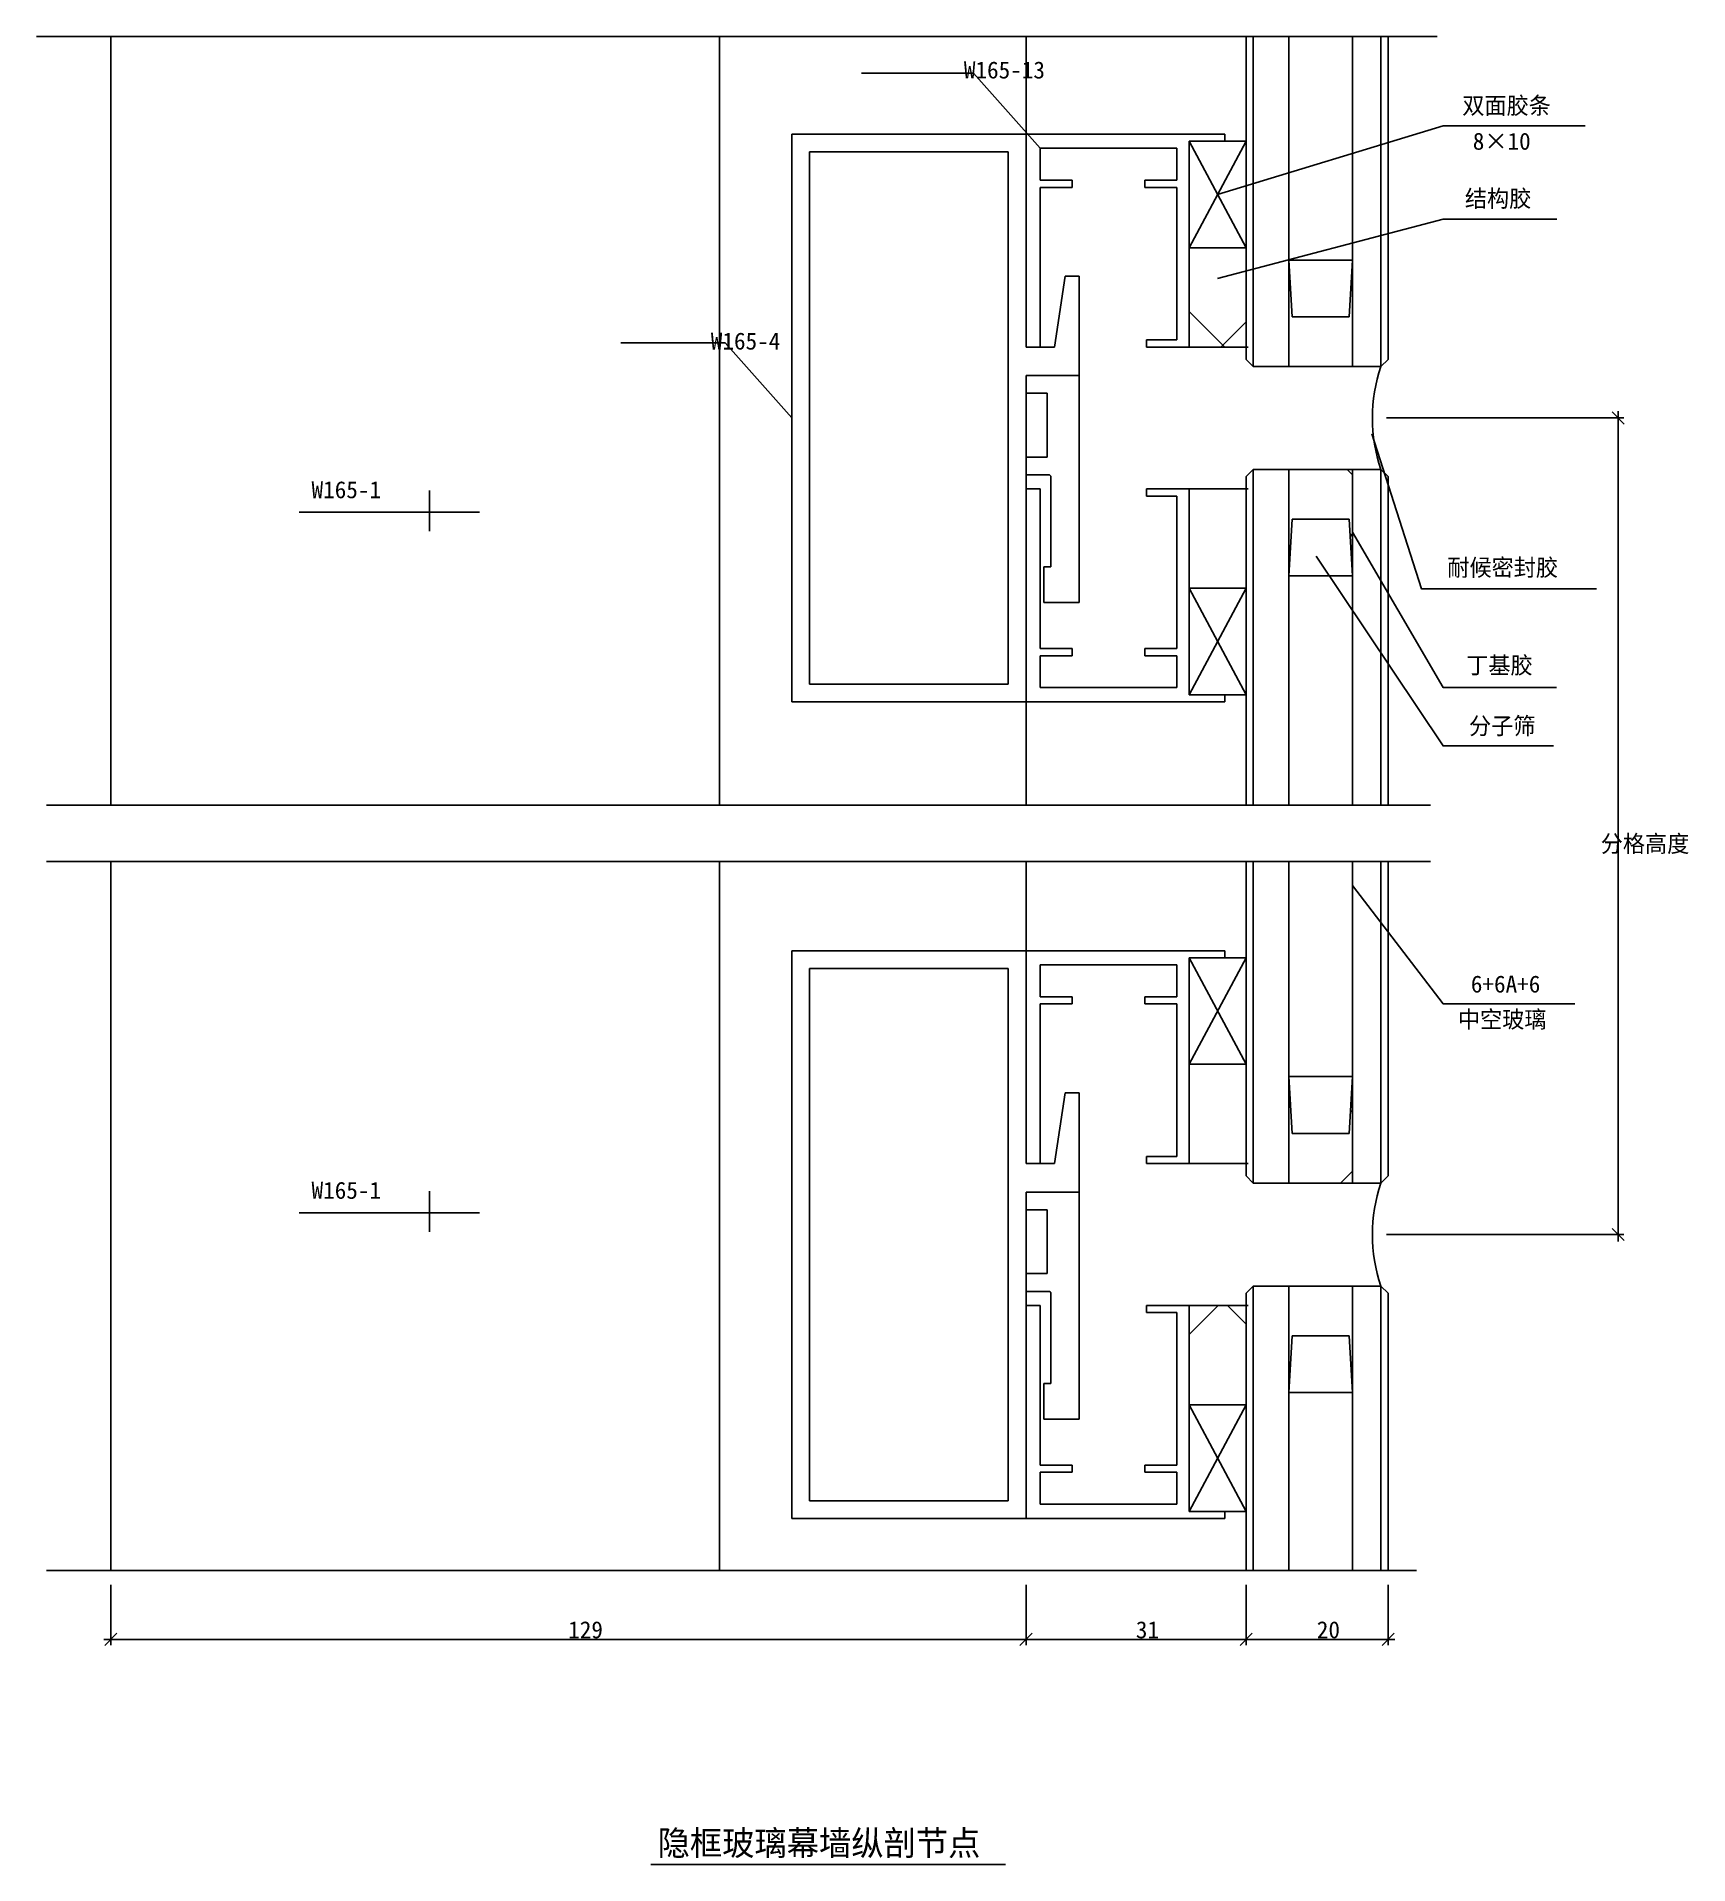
# Model space of a CAD drawing. Header units: metres. Extents: x 798 to 1031, y -147 to 111.
import ezdxf

# ---------------------------------------------------------------- set-up
doc = ezdxf.new("R2010")
doc.units = ezdxf.units.M
for name, color, linetype in [('002', 3, 'Continuous'), ('INHIGH', 3, 'Continuous'), ('MAIN', 2, 'Continuous'), ('ZAX1', 3, 'Continuous'), ('型材', 12, 'Continuous'), ('填充', 236, 'Continuous'), ('文字', 11, 'Continuous'), ('玻璃', 5, 'Continuous')]:
    doc.layers.add(name, color=color, linetype=linetype)

# ---------------------------------------------------------------- blocks, each defined once
blk = doc.blocks.new('_ARCHTICK')
blk.add_line((-0.57, 0), (0.57, 0))
at = {"color": 0, "linetype": 'ByBlock'}
blk.add_lwpolyline([(-0.5, -0.5), (0.5, 0.5)], dxfattribs=at)

msp = doc.modelspace()

# ---------------------------------------------------------------- hatches: boundary and pattern name
at = {"layer": 'INHIGH'}
h = msp.add_hatch(dxfattribs=at)
h.set_pattern_fill('ANSI37', scale=10)
h.paths.add_polyline_path([(960.66, 67.1), (968.95, 67.1), (968.69, 67.36), (968.69, 81.1), (960.66, 81.1)])
h = msp.add_hatch(dxfattribs=at)
h.set_pattern_fill('ANSI37', scale=10)
h.paths.add_polyline_path([(960.66, 47.1), (968.95, 47.1), (968.69, 46.84), (968.69, 33.1), (960.66, 33.1)])
h = msp.add_hatch(dxfattribs=at)
h.set_pattern_fill('ANSI37', scale=10)
h.paths.add_polyline_path([(960.66, -47.98), (968.95, -47.98), (968.69, -47.72), (968.69, -33.98), (960.66, -33.98)])
h = msp.add_hatch(dxfattribs=at)
h.set_pattern_fill('ANSI37', scale=10)
h.paths.add_polyline_path([(960.66, -67.98), (968.95, -67.98), (968.69, -68.24), (968.69, -81.98), (960.66, -81.98)])
at = {"layer": '填充'}
h = msp.add_hatch(dxfattribs=at)
h.set_pattern_fill('ANSI37', scale=10)
h.paths.add_polyline_path([(975.19, 71.36), (974.69, 79.36), (974.69, 64.36), (983.69, 64.36), (983.69, 79.36), (983.19, 71.36)])
h = msp.add_hatch(dxfattribs=at)
h.set_pattern_fill('ANSI37', scale=10)
h.paths.add_polyline_path([(975.19, 42.84), (974.69, 34.84), (974.69, 49.84), (983.69, 49.84), (983.69, 34.84), (983.19, 42.84)])
h = msp.add_hatch(dxfattribs=at)
h.set_pattern_fill('ANSI37', scale=10)
h.paths.add_polyline_path([(975.19, -43.72), (974.69, -35.72), (974.69, -50.72), (983.69, -50.72), (983.69, -35.72), (983.19, -43.72)])
h = msp.add_hatch(dxfattribs=at)
h.set_pattern_fill('ANSI37', scale=10)
h.paths.add_polyline_path([(975.19, -72.24), (974.69, -80.24), (974.69, -65.24), (983.69, -65.24), (983.69, -80.24), (983.19, -72.24)])
at = {"layer": '玻璃'}
h = msp.add_hatch(dxfattribs=at)
h.set_pattern_fill('HONEY', scale=10)
h.paths.add_polyline_path([(975.19, 71.36), (983.19, 71.36), (983.69, 79.36), (974.69, 79.36)])
h = msp.add_hatch(dxfattribs=at)
h.set_pattern_fill('HONEY', scale=10)
h.paths.add_polyline_path([(974.69, 34.84), (983.69, 34.84), (983.19, 42.84), (975.19, 42.84)])
h = msp.add_hatch(dxfattribs=at)
h.set_pattern_fill('HONEY', scale=10)
h.paths.add_polyline_path([(975.19, -43.72), (983.19, -43.72), (983.69, -35.72), (974.69, -35.72)])
h = msp.add_hatch(dxfattribs=at)
h.set_pattern_fill('HONEY', scale=10)
h.paths.add_polyline_path([(974.69, -80.24), (983.69, -80.24), (983.19, -72.24), (975.19, -72.24)])

# ---------------------------------------------------------------- linework, layer by layer
for p, q in [((937.66, 97.1), (965.66, 97.1)), ((937.66, 97.1), (937.66, 67.1)), ((960.66, 96.1), (965.66, 96.1)), ((960.66, 96.1), (960.66, 67.1)), ((965.66, 97.1), (965.66, 96.1)), ((939.66, 95.1), (939.66, 90.6)), ((939.66, 95.1), (958.91, 95.1)), ((958.91, 95.1), (958.91, 90.6)), ((939.66, 90.6), (944.16, 90.6)), ((944.16, 90.6), (944.16, 89.6)), ((954.41, 90.6), (958.91, 90.6)), ((954.41, 90.6), (954.41, 89.6)), ((939.66, 89.6), (939.66, 67.1)), ((939.66, 89.6), (944.16, 89.6)), ((954.41, 89.6), (958.91, 89.6)), ((958.91, 89.6), (958.91, 68.1)), ((939.66, 67.1), (937.66, 67.1)), ((958.91, 68.1), (954.66, 68.1)), ((954.66, 68.1), (954.66, 67.1)), ((960.66, 67.1), (954.66, 67.1)), ((945.16, 63.1), (937.66, 63.1)), ((937.66, 63.1), (937.66, 60.6)), ((945.16, 63.1), (945.16, 31.1)), ((937.66, 60.6), (940.66, 60.6)), ((940.66, 60.6), (940.66, 51.6)), ((940.66, 51.6), (937.66, 51.6)), ((937.66, 51.6), (937.66, 49.1)), ((937.66, 49.1), (940.86, 49.1)), ((939.66, 47.1), (937.66, 47.1)), ((937.66, 17.1), (937.66, 47.1)), ((939.66, 24.6), (939.66, 47.1)), ((941.16, 36.1), (941.16, 48.8)), ((954.66, 46.1), (954.66, 47.1)), ((960.66, 47.1), (954.66, 47.1)), ((960.66, 18.1), (960.66, 47.1)), ((958.91, 46.1), (954.66, 46.1)), ((958.91, 24.6), (958.91, 46.1)), ((940.16, 31.1), (940.16, 36.1)), ((940.16, 36.1), (941.16, 36.1)), ((945.16, 31.1), (940.16, 31.1)), ((939.66, 24.6), (944.16, 24.6)), ((939.66, 23.6), (944.16, 23.6)), ((939.66, 19.1), (939.66, 23.6)), ((944.16, 23.6), (944.16, 24.6)), ((954.41, 24.6), (958.91, 24.6)), ((954.41, 23.6), (954.41, 24.6)), ((954.41, 23.6), (958.91, 23.6)), ((958.91, 19.1), (958.91, 23.6)), ((939.66, 19.1), (958.91, 19.1)), ((960.66, 18.1), (965.66, 18.1)), ((965.66, 17.1), (965.66, 18.1)), ((937.66, 17.1), (965.66, 17.1)), ((937.66, -17.98), (965.66, -17.98)), ((937.66, -17.98), (937.66, -47.98)), ((965.66, -17.98), (965.66, -18.98)), ((939.66, -19.98), (939.66, -24.48)), ((939.66, -19.98), (958.91, -19.98)), ((958.91, -19.98), (958.91, -24.48)), ((960.66, -18.98), (965.66, -18.98)), ((960.66, -18.98), (960.66, -47.98)), ((939.66, -24.48), (944.16, -24.48)), ((939.66, -25.48), (939.66, -47.98)), ((939.66, -25.48), (944.16, -25.48)), ((944.16, -24.48), (944.16, -25.48)), ((954.41, -24.48), (958.91, -24.48)), ((954.41, -24.48), (954.41, -25.48)), ((954.41, -25.48), (958.91, -25.48)), ((958.91, -25.48), (958.91, -46.98)), ((939.66, -47.98), (937.66, -47.98)), ((958.91, -46.98), (954.66, -46.98)), ((954.66, -46.98), (954.66, -47.98)), ((960.66, -47.98), (954.66, -47.98)), ((945.16, -51.98), (937.66, -51.98)), ((937.66, -51.98), (937.66, -54.48)), ((945.16, -51.98), (945.16, -83.98)), ((937.66, -54.48), (940.66, -54.48)), ((940.66, -54.48), (940.66, -63.48)), ((940.66, -63.48), (937.66, -63.48)), ((937.66, -63.48), (937.66, -65.98)), ((937.66, -65.98), (940.86, -65.98)), ((941.16, -78.98), (941.16, -66.28)), ((939.66, -67.98), (937.66, -67.98)), ((937.66, -97.98), (937.66, -67.98)), ((939.66, -90.48), (939.66, -67.98)), ((954.66, -68.98), (954.66, -67.98)), ((960.66, -67.98), (954.66, -67.98)), ((958.91, -68.98), (954.66, -68.98)), ((958.91, -90.48), (958.91, -68.98)), ((960.66, -96.98), (960.66, -67.98)), ((940.16, -83.98), (940.16, -78.98)), ((940.16, -78.98), (941.16, -78.98)), ((945.16, -83.98), (940.16, -83.98)), ((939.66, -90.48), (944.16, -90.48)), ((939.66, -91.48), (944.16, -91.48)), ((939.66, -95.98), (939.66, -91.48)), ((944.16, -91.48), (944.16, -90.48)), ((954.41, -90.48), (958.91, -90.48)), ((954.41, -91.48), (954.41, -90.48)), ((954.41, -91.48), (958.91, -91.48)), ((958.91, -95.98), (958.91, -91.48)), ((939.66, -95.98), (958.91, -95.98)), ((960.66, -96.98), (965.66, -96.98)), ((965.66, -97.98), (965.66, -96.98)), ((937.66, -97.98), (965.66, -97.98)), ((884.78, -146.74), (934.79, -146.74))]:
    msp.add_line(p, q)
for centre in [(940.86, 48.8), (940.86, -66.28)]:
    msp.add_arc(centre, 0.3, 0, 90)
at = {"layer": '002'}
for p, q in [((974.69, 79.36), (975.19, 71.36)), ((983.69, 79.36), (983.19, 71.36)), ((975.19, 71.36), (983.19, 71.36)), ((974.69, 34.84), (975.19, 42.84)), ((975.19, 42.84), (983.19, 42.84)), ((983.69, 34.84), (983.19, 42.84)), ((974.69, -35.72), (975.19, -43.72)), ((983.69, -35.72), (983.19, -43.72)), ((975.19, -43.72), (983.19, -43.72)), ((974.69, -80.24), (975.19, -72.24)), ((975.19, -72.24), (983.19, -72.24)), ((983.69, -80.24), (983.19, -72.24))]:
    msp.add_line(p, q, dxfattribs=at)
at = {"layer": 'INHIGH'}
for p, q in [((798.19, 110.85), (995.62, 110.85)), ((960.66, 96.1), (968.69, 96.1)), ((968.69, 81.1), (960.66, 96.1)), ((960.66, 81.1), (968.69, 96.1)), ((960.66, 67.1), (968.95, 67.1)), ((960.66, 47.1), (968.95, 47.1)), ((960.66, 33.1), (968.69, 18.1)), ((968.69, 33.1), (960.66, 18.1)), ((799.57, 2.54), (994.68, 2.54)), ((799.57, -5.41), (994.68, -5.41)), ((960.66, -33.98), (968.69, -18.98)), ((968.69, -33.98), (960.66, -18.98)), ((960.66, -47.98), (968.95, -47.98)), ((960.66, -67.98), (968.95, -67.98)), ((968.69, -81.98), (960.66, -96.98)), ((960.66, -81.98), (968.69, -96.98)), ((799.57, -105.33), (992.71, -105.33))]:
    msp.add_line(p, q, dxfattribs=at)
at = {"layer": 'MAIN'}
for p, q in [((904.66, 97.1), (904.66, 17.1)), ((937.66, 97.1), (904.66, 97.1)), ((937.66, 67.1), (937.66, 97.1)), ((907.16, 94.6), (907.16, 19.6)), ((935.16, 94.6), (907.16, 94.6)), ((935.16, 19.6), (935.16, 94.6)), ((941.66, 67.1), (943.16, 77.1)), ((945.16, 77.1), (943.16, 77.1)), ((945.16, 77.1), (945.16, 63.1)), ((941.66, 67.1), (937.66, 67.1)), ((937.66, 17.1), (937.66, 63.1)), ((945.16, 63.1), (937.66, 63.1)), ((907.16, 19.6), (935.16, 19.6)), ((904.66, 17.1), (937.66, 17.1)), ((904.66, -17.98), (904.66, -97.98)), ((937.66, -17.98), (904.66, -17.98)), ((937.66, -47.98), (937.66, -17.98)), ((907.16, -20.48), (907.16, -95.48)), ((935.16, -20.48), (907.16, -20.48)), ((935.16, -95.48), (935.16, -20.48)), ((941.66, -47.98), (943.16, -37.98)), ((945.16, -37.98), (943.16, -37.98)), ((945.16, -37.98), (945.16, -51.98)), ((941.66, -47.98), (937.66, -47.98)), ((937.66, -97.98), (937.66, -51.98)), ((945.16, -51.98), (937.66, -51.98)), ((907.16, -95.48), (935.16, -95.48)), ((904.66, -97.98), (937.66, -97.98))]:
    msp.add_line(p, q, dxfattribs=at)
at = {"layer": 'ZAX1'}
for p, q in [((960.66, 81.1), (968.69, 81.1)), ((960.66, 33.1), (968.69, 33.1)), ((960.66, 18.1), (968.69, 18.1)), ((960.66, -18.98), (968.69, -18.98)), ((960.66, -33.98), (968.69, -33.98)), ((960.66, -81.98), (968.69, -81.98)), ((960.66, -96.98), (968.69, -96.98))]:
    msp.add_line(p, q, dxfattribs=at)
at = {"layer": '型材'}
for p, q in [((808.66, 110.85), (808.66, 2.54)), ((894.46, 110.85), (894.46, 2.54)), ((937.66, 110.85), (937.66, 67.1)), ((937.66, 63.1), (937.66, 2.54)), ((808.66, -5.41), (808.66, -105.33)), ((894.46, -5.41), (894.46, -105.33)), ((937.66, -5.41), (937.66, -47.98))]:
    msp.add_line(p, q, dxfattribs=at)
at = {"layer": '填充'}
for p, q in [((988.49, 57.1), (1021.92, 57.1)), ((1021.12, 57.1), (1021.12, -57.98)), ((853.6, 46.86), (853.6, 41.13)), ((835.23, 43.84), (860.63, 43.84)), ((853.6, -51.87), (853.6, -57.61)), ((835.23, -54.9), (860.63, -54.9)), ((988.49, -57.98), (1021.92, -57.98)), ((808.66, -107.33), (808.66, -115.82)), ((937.66, -107.33), (937.66, -115.82)), ((937.66, -107.33), (937.66, -115.82)), ((968.69, -107.33), (968.69, -115.82)), ((968.69, -107.33), (968.69, -115.82)), ((988.69, -107.33), (988.69, -115.82)), ((808.66, -115.02), (937.66, -115.02)), ((937.66, -115.02), (968.69, -115.02)), ((968.69, -115.02), (988.69, -115.02))]:
    msp.add_line(p, q, dxfattribs=at)
for centre in [(1009.07, 57.1), (1009.07, -57.98)]:
    msp.add_arc(centre, 22.58, 161.24, 198.76, dxfattribs=at)
at = {"layer": '文字'}
for p, q in [((964.67, 76.76), (996.45, 85.12)), ((996.45, 85.12), (1012.5, 85.12))]:
    msp.add_line(p, q, dxfattribs=at)
for points in [[(939.66, 95.1), (930.26, 105.67), (914.46, 105.67)], [(964.67, 88.6), (996.45, 98.29), (1016.47, 98.29)], [(904.66, 57.1), (895.26, 67.67), (880.53, 67.67)], [(986.39, 54.85), (993.42, 33), (1018.06, 33)], [(983.69, 40.99), (996.45, 19.14), (1012.45, 19.14)], [(978.57, 37.63), (996.45, 10.89), (1011.99, 10.89)], [(983.69, -8.78), (996.45, -25.46), (1015.01, -25.46)]]:
    msp.add_lwpolyline(points, dxfattribs=at)
at = {"layer": '玻璃'}
for p, q in [((968.69, 65.36), (968.69, 110.85)), ((969.69, 64.36), (969.69, 110.85)), ((974.69, 64.36), (974.69, 110.85)), ((983.69, 64.5), (983.69, 110.85)), ((987.69, 64.36), (987.69, 110.85)), ((988.69, 65.36), (988.69, 110.85)), ((974.69, 79.36), (983.69, 79.36)), ((969.69, 64.36), (968.69, 65.36)), ((987.69, 64.36), (988.69, 65.36)), ((969.69, 64.36), (987.69, 64.36)), ((969.69, 49.84), (968.69, 48.84)), ((969.69, 49.84), (987.69, 49.84)), ((969.69, 49.84), (969.69, 2.54)), ((974.69, 49.84), (974.69, 2.54)), ((983.69, 49.84), (983.69, 2.54)), ((987.69, 49.84), (988.69, 48.84)), ((987.69, 49.84), (987.69, 2.54)), ((968.69, 48.84), (968.69, 2.54)), ((988.69, 48.84), (988.69, 2.54)), ((974.69, 34.84), (983.69, 34.84)), ((968.69, -49.72), (968.69, -5.41)), ((969.69, -50.72), (969.69, -5.41)), ((974.69, -50.72), (974.69, -5.41)), ((983.69, -50.72), (983.69, -5.41)), ((987.69, -50.72), (987.69, -5.41)), ((988.69, -49.72), (988.69, -5.41)), ((974.69, -35.72), (983.69, -35.72)), ((969.69, -50.72), (968.69, -49.72)), ((969.69, -50.72), (987.69, -50.72)), ((987.69, -50.72), (988.69, -49.72)), ((969.69, -65.24), (968.69, -66.24)), ((968.69, -66.24), (968.69, -105.33)), ((969.69, -65.24), (987.69, -65.24)), ((969.69, -65.24), (969.69, -105.33)), ((974.69, -65.24), (974.69, -105.33)), ((983.69, -65.24), (983.69, -105.33)), ((987.69, -65.24), (988.69, -66.24)), ((987.69, -65.24), (987.69, -105.33)), ((988.69, -66.24), (988.69, -105.33)), ((974.69, -80.24), (983.69, -80.24))]:
    msp.add_line(p, q, dxfattribs=at)

# ---------------------------------------------------------------- block references
at = {"layer": '填充', "xscale": 1.7, "yscale": 1.7, "zscale": 1.7}
for p, rotation in [((1021.12, 57.1), 90), ((1021.12, -57.98), 270), ((808.66, -115.02), 180), ((937.66, -115.02), 180), ((968.69, -115.02), 180)]:
    msp.add_blockref('_ARCHTICK', p, dxfattribs=dict(at, rotation=rotation))
for p in [(937.66, -115.02), (968.69, -115.02), (988.69, -115.02)]:
    msp.add_blockref('_ARCHTICK', p, dxfattribs=at)

# ---------------------------------------------------------------- texts
at = {"layer": '填充', "char_height": 2.4, "attachment_point": 1}
for s, insert in [('\\A1;分格高度', (1018.67, -1.69)), ('\\A1;129', (873.13, -112.47)), ('\\A1;31', (953.14, -112.47)), ('\\A1;20', (978.65, -112.47))]:
    msp.add_mtext(s, dxfattribs=dict(at, insert=insert))
at = {"layer": '文字'}
msp.add_text('隐框玻璃幕墙纵剖节点', height=3.5, dxfattribs=at).set_placement((885.73, -145.47))
at = {"layer": '文字', "char_height": 2.4, "attachment_point": 1}
for s, insert in [('W165-13', (928.9, 107.34)), ('双面胶条', (999.16, 102.33)), ('8×10', (1000.63, 97.3)), ('结构胶', (999.52, 89.23)), ('W165-4', (893.23, 69.14)), ('W165-1', (836.95, 48.19)), ('耐候密封胶', (997.05, 37.23)), ('丁基胶', (999.71, 23.46)), ('分子筛', (1000.1, 14.91)), ('6+6A+6', (1000.36, -21.47)), ('中空玻璃', (998.54, -26.44)), ('W165-1', (836.95, -50.54))]:
    msp.add_mtext(s, dxfattribs=dict(at, insert=insert))

doc.saveas('drawing.dxf')
